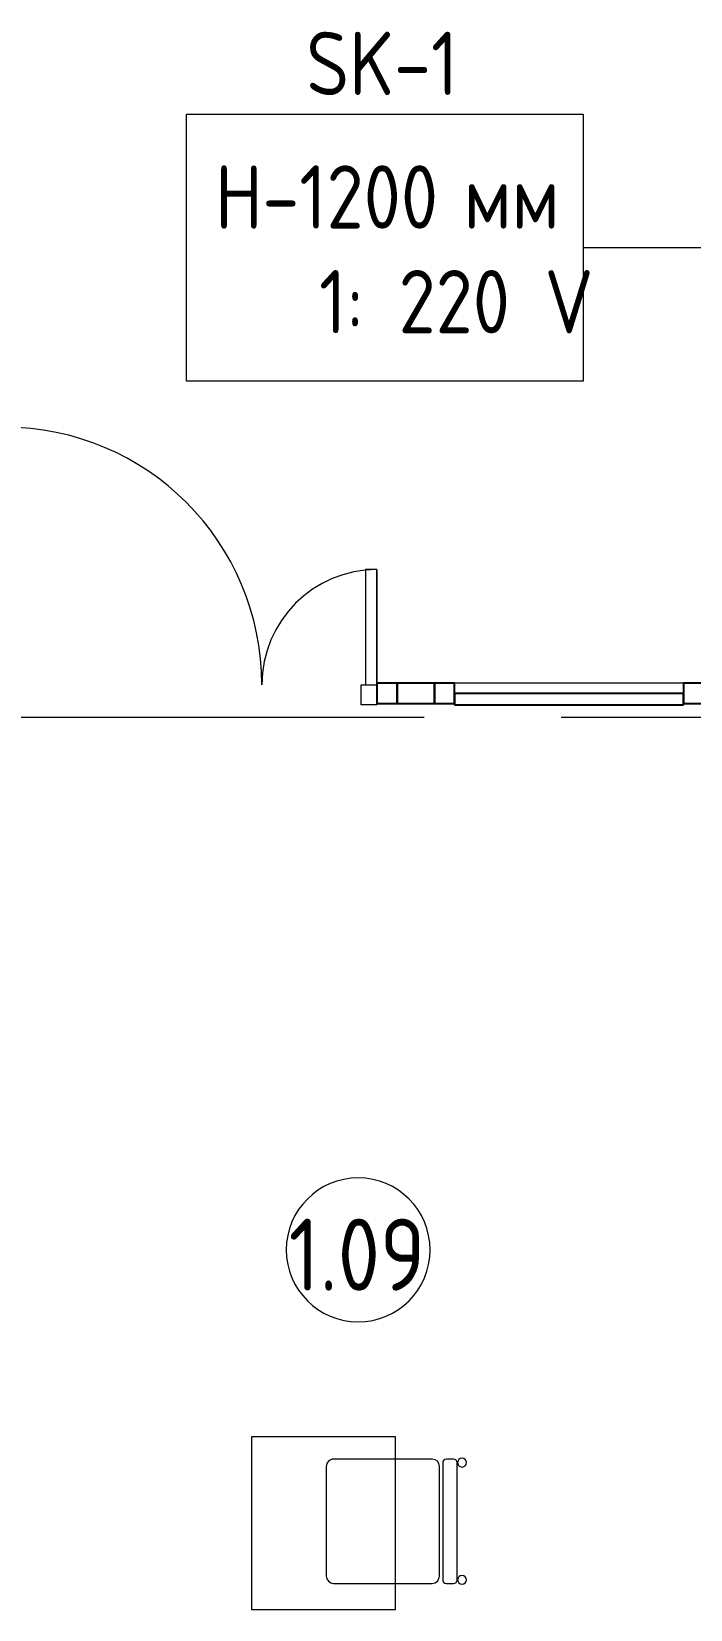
# Model space of a CAD drawing. Header units: millimetres. Extents: x -4185 to 186529, y -8553 to 29097.
# Drawn here: x 22674 to 24965, y 4700 to 10182 of the extents above; entities that cross this region are included whole.
import ezdxf

# ---------------------------------------------------------------- set-up
doc = ezdxf.new("R2010")
doc.units = ezdxf.units.MM
doc.linetypes.add('Осевая', pattern=[3175, 635, -476.25, 1587.5, -476.25])
for name, color, linetype, lineweight in [('A-AREA-IDEN', 7, 'Continuous', 9), ('A-DETL-GENF', 7, 'Continuous', 9), ('A-DOOR', 7, 'Continuous', 9), ('A-GLAZ-CURT', 7, 'Continuous', 9), ('A-GLAZ-CURT-1', 7, 'Continuous', 25), ('A-GLAZ-CWMG', 7, 'Continuous', 9), ('A-GLAZ-CWMG-1', 7, 'Continuous', 25), ('E-ELEC-FIXT-IDEN', 7, 'Continuous', 9), ('Оси-2', 7, 'Осевая', 9)]:
    doc.layers.add(name, color=color, linetype=linetype, lineweight=lineweight)
doc.layers.add('I-FURN-1', color=7, linetype='Continuous', lineweight=9, true_color=0xf0f0f0)
doc.styles.add('GOST Common', font='GOST_Common.ttf', dxfattribs={"width": 0.9, "height": 220})
doc.styles.add('GOST Common_1', font='GOST_Common.ttf', dxfattribs={"width": 0.9, "height": 250})

# ---------------------------------------------------------------- blocks, each defined once
blk = doc.blocks.new('Прямоугольный импост - 50 x 70 мм-31700031-План размещения напольных электротехнических лючков и розеток 1 этажа в осях 1-12')
at = {"layer": 'A-GLAZ-CWMG-1'}
for p, q in [((-70, 35), (0, 35)), ((-70, -35), (-70, 35)), ((0, 35), (0, -35)), ((0, -35), (-70, -35))]:
    blk.add_line(p, q, dxfattribs=at)
blk = doc.blocks.new('Дверь_Витражная_остекление_ - ДВН_ДАО_Главный вход_1200 в свету-31742133-План размещения напольных электротехнических лючков и розеток 1 этажа в осях 1-12')
at = {"layer": 'A-DETL-GENF'}
for p, q in [((-607.5, 925), (-647.5, 925)), ((-647.5, 925), (-647.5, 35)), ((-607.5, 30), (-607.5, 925)), ((647.5, 430), (607.5, 430)), ((607.5, 430), (607.5, 30)), ((647.5, 35), (647.5, 430)), ((-647.5, 30), (-607.5, 30)), ((-592.5, 30), (-647.5, 30)), ((-592.5, -40), (-592.5, 30)), ((592.5, -40), (592.5, 30)), ((592.5, 30), (647.5, 30)), ((607.5, 30), (647.5, 30)), ((-647.5, -35), (-647.5, -40)), ((-647.5, -40), (-592.5, -40)), ((647.5, -40), (592.5, -40)), ((647.5, -35), (647.5, -40))]:
    blk.add_line(p, q, dxfattribs=at)
at = {"layer": 'A-DOOR'}
for p, q in [((-647.5, 925), (-647.5, 35)), ((647.5, 430), (647.5, 35))]:
    blk.add_line(p, q, dxfattribs=at)
for centre, radius, start, end in [((-647.5, 30), 895, 360, 90), ((647.5, 30), 400, 90, 180)]:
    blk.add_arc(centre, radius, start, end, dxfattribs=at)
blk = doc.blocks.new('Стол базовый прямоугольный - 1_7а-25476368-План размещения напольных электротехнических лючков и розеток 1 этажа в осях 1-12')
at = {"layer": 'I-FURN-1'}
for p, q in [((250, 300), (-250, 300)), ((-250, 300), (-250, -300)), ((250, -300), (250, 300)), ((-250, -300), (250, -300))]:
    blk.add_line(p, q, dxfattribs=at)
blk = doc.blocks.new('Стул Breuer - 1_9а-V120-План размещения напольных электротехнических лючков и розеток 1 этажа в осях 1-12')
at = {"layer": 'I-FURN-1'}
for p, q in [((190.5, 241.3), (-190.5, 241.3)), ((-215.9, 215.9), (-215.9, 1)), ((215.9, 1), (215.9, 215.9)), ((-215.9, 1), (-215.9, -127)), ((215.9, -127), (215.9, 1)), ((203.2, -163.5), (-203.2, -163.5)), ((-190.5, -152.4), (190.5, -152.4)), ((-215.9, -176.2), (-215.9, -200.8)), ((-203.2, -213.5), (203.2, -213.5)), ((215.9, -200.8), (215.9, -176.2))]:
    blk.add_line(p, q, dxfattribs=at)
for centre, radius, start, end in [((-190.5, 215.9), 25.4, 90, 180), ((190.5, 215.9), 25.4, 0, 90), ((-190.5, -127), 25.4, 180, 270), ((-203.2, -176.2), 12.7, 90, 180), ((190.5, -127), 25.4, 270, 360), ((203.2, -176.2), 12.7, 360, 90), ((-203.5, -230.6), 15.1, 360, 180), ((-203.2, -200.8), 12.7, 180, 270), ((203.7, -230.6), 15.1, 360, 180), ((203.2, -200.8), 12.7, 270, 360), ((-203.5, -230.6), 15.1, 180, 360), ((203.7, -230.6), 15.1, 180, 360)]:
    blk.add_arc(centre, radius, start, end, dxfattribs=at)
blk = doc.blocks.new('Системная панель - Стемалит - 40мм-31720939-План размещения напольных электротехнических лючков и розеток 1 этажа в осях 1-12')
at = {"layer": 'A-GLAZ-CURT-1'}
for p, q in [((65, 35), (-65, 35)), ((-65, 35), (-65, -35)), ((65, -35), (65, 35)), ((-65, -35), (65, -35))]:
    blk.add_line(p, q, dxfattribs=at)
blk = doc.blocks.new('Прямоугольный импост - 50 x 70 мм-31687886-План размещения напольных электротехнических лючков и розеток 1 этажа в осях 1-12')
at = {"layer": 'A-GLAZ-CWMG-1'}
for p, q in [((-35, 35), (35, 35)), ((-35, -35), (-35, 35)), ((35, 35), (35, -35)), ((35, -35), (-35, -35))]:
    blk.add_line(p, q, dxfattribs=at)
blk = doc.blocks.new('Системная панель - Стекло - 40мм-31720953-План размещения напольных электротехнических лючков и розеток 1 этажа в осях 1-12')
at = {"layer": 'A-GLAZ-CURT-1'}
for p, q in [((397.5, 0), (-397.5, 0)), ((-397.5, 0), (-397.5, -40)), ((397.5, -40), (397.5, 0)), ((-397.5, -40), (397.5, -40))]:
    blk.add_line(p, q, dxfattribs=at)
blk = doc.blocks.new('Прямоугольный импост - 50 x 70 мм-31702100-План размещения напольных электротехнических лючков и розеток 1 этажа в осях 1-12')
at = {"layer": 'A-GLAZ-CWMG-1'}
for p, q in [((-35, 35), (35, 35)), ((-35, -35), (-35, 35)), ((35, 35), (35, -35)), ((35, -35), (-35, -35))]:
    blk.add_line(p, q, dxfattribs=at)
blk = doc.blocks.new('Прямоугольный импост - 50 x 70 мм-31720914-План размещения напольных электротехнических лючков и розеток 1 этажа в осях 1-12')
at = {"layer": 'A-GLAZ-CWMG'}
blk.add_line((24940, 7918), (24145, 7918), dxfattribs=at)
blk = doc.blocks.new('Марка_Помещения - Номер-25198446-План размещения напольных электротехнических лючков и розеток 1 этажа в осях 1-12')
at = {"layer": 'A-AREA-IDEN'}
for start, end in [(360, 180), (180, 360)]:
    blk.add_arc((0, 0), 2.5, start, end, dxfattribs=at)

msp = doc.modelspace()

# ---------------------------------------------------------------- linework, layer by layer
at = {"layer": 'E-ELEC-FIXT-IDEN'}
msp.add_line((25371.2, 9431.4), (24592.2, 9431.4), dxfattribs=at)
at = {"layer": 'E-ELEC-FIXT-IDEN', "flags": 128}
msp.add_lwpolyline([(23213.2, 9895.4), (24592.2, 9895.4), (24592.2, 8967.4), (23213.2, 8967.4)], close=True, dxfattribs=at)
at = {"layer": 'Оси-2'}
msp.add_line((-885.2, 7800), (36057, 7800), dxfattribs=at)

# ---------------------------------------------------------------- block references
at = {"layer": 'A-AREA-IDEN', "xscale": 99.99999999999993, "yscale": 99.99999999999993, "zscale": 99.99999999999993}
msp.add_blockref('Марка_Помещения - Номер-25198446-План размещения напольных электротехнических лючков и розеток 1 этажа в осях 1-12', (23809.8, 5949.3), dxfattribs=at)
at = {"layer": 'A-DOOR'}
msp.add_blockref('Дверь_Витражная_остекление_ - ДВН_ДАО_Главный вход_1200 в свету-31742133-План размещения напольных электротехнических лючков и розеток 1 этажа в осях 1-12', (23227.5, 7883), dxfattribs=at)
at = {"layer": 'A-GLAZ-CURT'}
for name, p in [('Системная панель - Стемалит - 40мм-31720939-План размещения напольных электротехнических лючков и розеток 1 этажа в осях 1-12', (24010, 7883)), ('Системная панель - Стекло - 40мм-31720953-План размещения напольных электротехнических лючков и розеток 1 этажа в осях 1-12', (24542.5, 7883))]:
    msp.add_blockref(name, p, dxfattribs=at)
at = {"layer": 'A-GLAZ-CWMG', "extrusion": (0, 0, -1), "rotation": 180}
for name, p in [('Прямоугольный импост - 50 x 70 мм-31687886-План размещения напольных электротехнических лючков и розеток 1 этажа в осях 1-12', (-23910, 7883)), ('Прямоугольный импост - 50 x 70 мм-31702100-План размещения напольных электротехнических лючков и розеток 1 этажа в осях 1-12', (-24110, 7883)), ('Прямоугольный импост - 50 x 70 мм-31700031-План размещения напольных электротехнических лючков и розеток 1 этажа в осях 1-12', (-25010, 7883))]:
    msp.add_blockref(name, p, dxfattribs=at)
at = {"layer": 'A-GLAZ-CWMG'}
msp.add_blockref('Прямоугольный импост - 50 x 70 мм-31720914-План размещения напольных электротехнических лючков и розеток 1 этажа в осях 1-12', (0, 0), dxfattribs=at)
at = {"layer": 'I-FURN-1'}
msp.add_blockref('Стол базовый прямоугольный - 1_7а-25476368-План размещения напольных электротехнических лючков и розеток 1 этажа в осях 1-12', (23689, 5000), dxfattribs=at)
at = {"layer": 'I-FURN-1', "rotation": 89.99999999999959}
msp.add_blockref('Стул Breuer - 1_9а-V120-План размещения напольных электротехнических лючков и розеток 1 этажа в осях 1-12', (23940, 5006.3), dxfattribs=at)

# ---------------------------------------------------------------- texts
at = {"layer": 'A-AREA-IDEN', "insert": (23567.9, 6057.8), "char_height": 250, "width": 606.076, "attachment_point": 1, "style": 'GOST Common_1'}
msp.add_mtext('1.09', dxfattribs=at)
at = {"layer": 'E-ELEC-FIXT-IDEN', "char_height": 220, "attachment_point": 1, "style": 'GOST Common'}
for s, insert, width in [('SK-1', (23629.1, 10181.7), 656.582), ('H-1200 ', (23313.2, 9717.7), 1046.202), ('мм', (24176.4, 9717.7), 375.19), ('   1: 220 V', (23313.2, 9353.9), 1291.519)]:
    msp.add_mtext(s, dxfattribs=dict(at, insert=insert, width=width))

doc.saveas('drawing.dxf')
